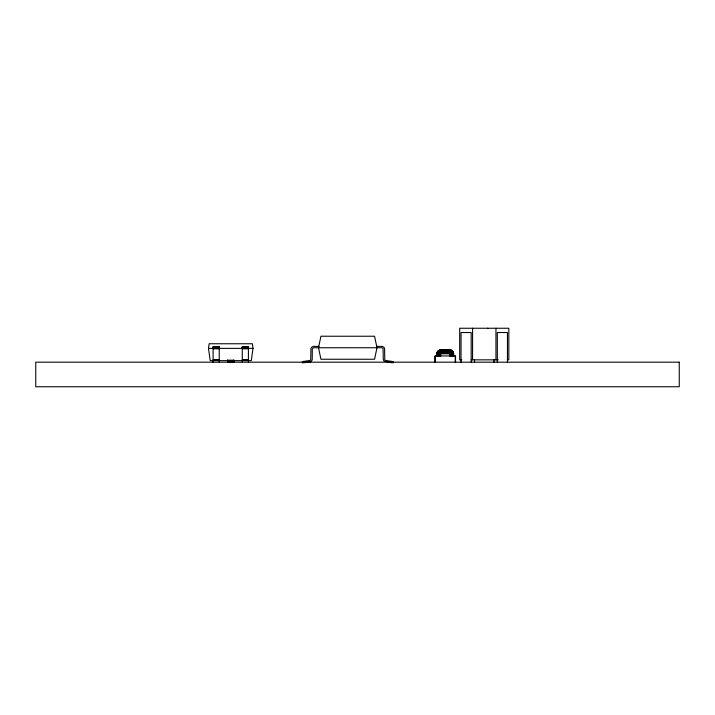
<?xml version="1.0" encoding="UTF-8"?>
<svg xmlns="http://www.w3.org/2000/svg" width="715" height="715" viewBox="0 0 715 715"><rect width="100%" height="100%" fill="white"/><g stroke="black" fill="none" stroke-linecap="round" stroke-linejoin="round"><path stroke-width="1.07" d="M449.798 356.043L449.798 349.894L452.345 351.503L452.899 356.043M436.802 356.043L437.553 351.503L440.708 349.894L440.708 356.043M436.856 355.945L436.856 353.192L437.589 351.503L440.708 349.894L440.091 356.043M208.485 348.366L209.138 343.754L252.368 343.754L253.012 348.366L251.287 360.646L210.21 360.646L208.485 348.366L212.936 348.366M392.991 362.952L393.179 361.584L385.6 360.494L384.777 359.815L384.581 348.634L383.973 347.338L382.337 346.391L376.447 346.355M377.002 347.731L374.553 359.243L320.946 359.243L318.497 347.731L320.946 336.229L374.553 336.229L377.002 347.731L313.402 347.758L312.285 348.875L312.223 359.618L311.722 360.816L310.31 361.817L303.482 362.809M436.999 355.945L437.705 351.503L440.708 349.894L439.734 351.503L439.502 356.043M437.231 355.945L437.893 351.503L440.708 349.894L438.849 351.503L438.411 356.043M437.607 356.043L438.152 351.503L440.708 349.894L439.269 351.503L438.939 356.043M440.708 349.894L438.474 351.503L437.946 356.043M319.051 346.355L313.161 346.391L311.526 347.338L310.918 348.634L310.721 359.815L309.899 360.494L302.32 361.584L302.508 362.952M213.097 346.855L219.237 346.945M242.269 346.945L248.409 346.855M213.097 347.088L219.237 347.088M242.269 347.088L248.409 347.088M213.097 347.276L219.237 347.276M242.269 347.276L248.409 347.276M213.097 347.517L219.237 347.517M242.269 347.517L248.409 347.517M213.097 347.803L219.237 347.803M242.269 347.803L248.409 347.803M213.097 348.116L219.237 348.116M242.269 348.116L248.409 348.116M213.097 348.455L219.237 348.455M219.621 348.366L253.012 348.366M213.097 348.813L219.237 348.813M242.269 348.813L248.409 348.813M440.1 349.948L451.567 350.323L453.507 352.593L453.694 356.043M439.511 350.091L450.986 350.091L453.23 352.03L453.65 355.945M438.939 350.323L451.567 350.323M438.411 350.645L452.086 350.645M437.946 351.038L452.55 351.038M437.553 351.503L452.953 351.503M437.231 352.03L453.274 352.03M436.999 352.593L453.507 352.593M436.856 353.192L453.65 353.192M436.802 353.8L453.694 353.8M461.801 359.842L459.682 359.842L459.682 328.248L508.821 328.248L508.821 359.842L507.453 359.842M471.185 359.842L498.23 359.842M213.097 359.985L219.237 359.985M242.269 359.985L248.409 359.985M213.097 360.217L219.237 360.11M227.683 360.199L233.823 360.199M242.269 360.217L248.409 360.11M213.097 360.324L219.237 360.324M242.269 360.324L248.409 360.324M213.097 360.414L219.237 360.494M242.269 360.414L248.409 360.494M227.683 360.896L233.823 360.896M227.683 361.209L233.823 361.209M227.683 361.495L233.823 361.495M227.683 361.736L233.823 361.736M227.683 361.924L233.823 361.924M233.823 362.067L227.683 362.156L227.683 359.985M376.573 347.74L382.096 347.758L383.052 348.428L383.276 359.618L384.071 361.147L392.017 362.809M450.405 356.043L449.798 349.894L450.986 350.091M451.004 356.043C451.969 354.443 449.86 349.993 450.396 349.948M452.086 356.043L451.648 351.503L449.798 349.894L452.792 351.503L453.507 355.945M451.567 356.043L451.228 351.503L449.798 349.894L452.604 351.503L453.274 355.945M449.798 349.894L452.023 351.503L452.55 356.043M487.505 328.248L488.148 328.641M452.55 353.8L452.899 355.945L452.953 353.8M507.453 362.183L507.453 332.538L497.318 332.538L497.318 362.183M495.951 328.248L495.951 359.842M494.002 359.842L494.002 362.183M474.501 359.842L474.501 362.183M472.588 328.248L472.552 359.842M471.185 362.183L471.185 332.538L461.041 332.538L461.041 362.183M455.553 362.568L455.553 355.945L434.881 355.945L434.881 362.568M455.232 356.043L455.232 362.183M435.274 356.043L435.274 362.183M248.409 346.829L248.409 362.183M242.269 346.829L242.269 362.183M233.823 359.985L233.823 362.183M219.237 346.829L219.237 362.183M213.097 346.829L213.097 362.183M437.946 353.8L437.607 355.945L437.946 353.8M679.25 362.183L35.75 362.183L35.75 386.752L679.25 386.752L679.25 362.183"/></g></svg>
